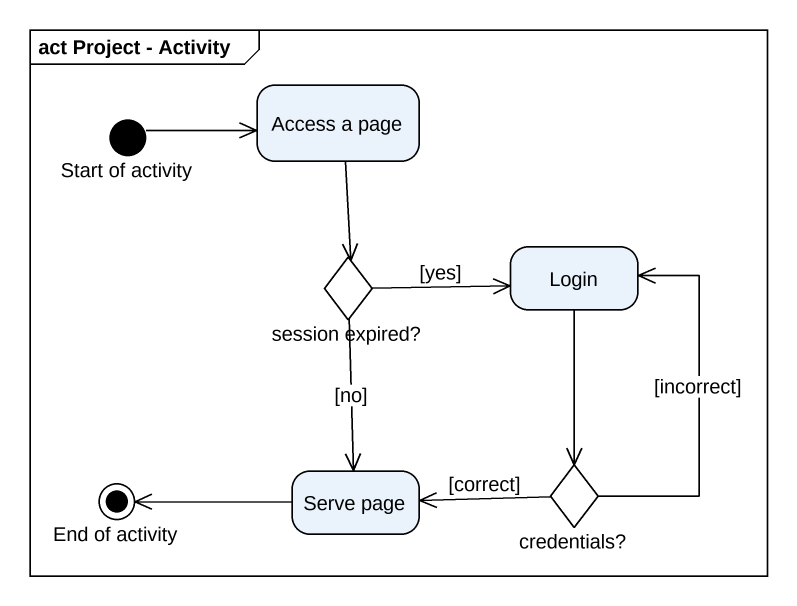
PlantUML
@startuml
mainframe act Project - Activity
hide empty description
state "Start of activity" as Start_of_activity <<start>>
state "Access a page" as Access_a_page
state "session expired?" as session_expired <<choice>>
state Login
state "End of activity" as End_of_activity <<end>>
state "Serve page" as Serve_page
state "credentials?" as credentials <<choice>>
Start_of_activity -right-> Access_a_page
Access_a_page --> session_expired
session_expired -right-> Login : [yes]
session_expired --> Serve_page : [no]
Login --> credentials
Serve_page -left-> End_of_activity
credentials -up-> Login : [incorrect]
credentials -left-> Serve_page : [correct]
@enduml
